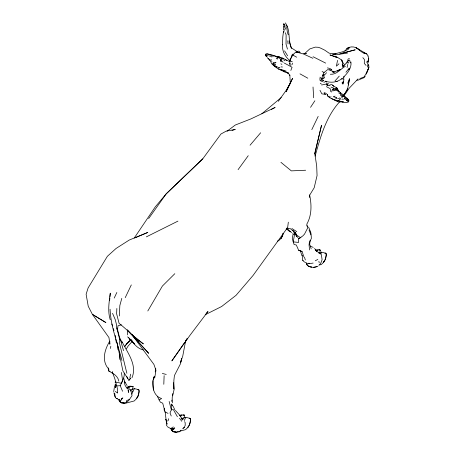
<?xml version="1.0" encoding="UTF-8"?>
<svg xmlns="http://www.w3.org/2000/svg" width="455" height="455" viewBox="0 0 455 455"><rect width="100%" height="100%" fill="white"/><g stroke="black" fill="none" stroke-linecap="round" stroke-linejoin="round"><path stroke-width="0.68" d="M127.633 388.53L127.639 387.33L131.091 386.215L133.133 386.591L132.229 390.032M108.631 368.118L108.859 371.104C113.181 373.487 117.805 375.773 118.823 381.114M282.618 44.562C281.81 50.67 284.989 56.79 289.75 60.458M127.377 334.869L127.468 330.006M282.527 44.852L282.782 37.048L283.476 31.452M174.8 409.853L173.56 407.06L171.552 404.12L171.342 409.864L170.011 412.924L171.234 416.001M163.806 384.293L164.124 375.676M291.285 64.326L289.75 63.512L290.364 58.297L291.331 57.722C292.849 54.754 295.255 51.381 298.872 51.102L299.976 52.262M112.601 373.464L112.686 371.513M116.85 308.473L116.622 313.796L119.108 323.414C127.463 329.824 134.572 337.923 143.388 343.889L131.006 334.061L127.212 329.852M119.341 315.975L119.836 305.538L121.792 298.361M112.55 313.336L115.28 319.717L116.662 325.279L116.44 328.14L117.39 330.358L119.563 338.964L119.375 342.655L126.865 373.254M348.553 63.182L348.638 61.823M118.971 399.297L118.891 400.48L120.382 402.328L123.271 402.8L126.752 402.197L128.702 400.536L131.99 395.713L131.762 393.348M171.745 401.424L171.842 400.082M119.466 359.382L119.824 354.582M309.463 195.229L309.315 197.243L309.718 195.076L314.183 187.767L317.061 175.573L316.697 166.172L314.832 153.557L321.537 125.25L314.644 153.972M172.365 402.834L172.172 397.932L172.843 393.512M331.433 98.473L337.479 101.579L339.248 101.948L341.546 101.573L340.09 101.766L343.377 101.852L341.75 101.92L346.056 102.648L348.627 101.914L348.854 100.788L347.984 99.685L343.701 96.102L343.309 94.845L338.327 91.199L337.86 89.442L336.546 89.584L335.818 90.517M109.615 300.744L109.86 297.991M109.985 296.614L110.286 293.179C109.092 301.961 107.539 311.112 110.241 319.791M117.288 392.54L117.583 389.258L114.893 378.97L112.988 373.754L112.123 372.895M283.556 29.729L283.931 25.918M309.696 244.346L310.122 240.257M110.548 348.467L110.793 346.221M288.328 222.176L287.657 227.489L253.105 275.406L236.071 295.306L221.636 306.511L205.211 314.735M290.455 83.839L290.643 82.452L292.582 78.3L286.115 91.739L290.643 82.452L286.167 90.363L278.318 101.317M117.39 330.358L118.027 325.729L121.405 324.83M113.71 391.641L114.455 386.756L115.382 384.685M347.757 83.237L349.474 78.789L347.58 89.135L343.161 96.42M154.706 378.02L155.951 370.233L153.898 364.387L132.126 334.874M283.766 32.282L284.301 28.961M155.212 371.889L155.769 368.539M367.412 67.067L367.959 63.859L366.838 62.039L368.425 60.322L368.385 58.246M293.037 234.41L292.275 238.727L294.095 244.557L296.307 244.972L298.69 250.375L302.103 251.632L303.923 256.956M348.331 85.022L349.474 78.789M185.572 341.216L182.722 356.225L180.459 362.698L181.636 358.773M337.536 60.367L336.399 66.157L338.958 63.814M347.967 59.639L347.512 62.494L346.846 63.308M119.944 401.56L121.65 402.965L124.34 403.579L134.191 400.969C137.364 398.426 139.907 393.825 138.826 389.77L137.467 389.361M179.725 431.203L185.634 429.639C188.808 427.097 191.356 422.496 190.27 418.441L185.822 417.303L182.483 418.299M277.385 241.076L278.699 240.729L281.036 238.369L282.583 235.832L283.141 233.279L282.572 235.747M318.722 265.197L321.349 264.497C324.523 261.955 327.071 257.359 325.985 253.298L321.537 252.161L318.87 252.957M343.258 82.588L343.952 79.46M347.074 67.562L347.796 64.348M138.064 395.986L139.196 390.97L138.826 389.816M189.507 424.657L190.639 419.641L190.27 418.486M325.228 259.515L326.354 254.499L325.985 253.344M172.684 395.674L174.202 389.082L173.611 382.814L173.736 389.014L173.89 380.334L174.419 375.557L180.481 363.772L181.681 358.745M122.56 391.272L120.217 385.686C122.122 381.739 124.642 377.667 124.26 373.123M130.687 374.147L129.903 377.457L130.249 378.532L128.919 380.346L122.895 370.905L116.941 342.154M164.426 408.289L164.096 409.631L164.409 410.865M331.644 92.081L332.241 89.675L333.834 89.095L333.936 90.135L334.59 90.204L337.559 89.135L337.4 89.783M131.961 377.815C137.484 364.853 127.337 352.517 121.843 341.364M319.899 77.179L323.374 80.495L321.458 81.28L320.98 80.91L322.749 75.206L324.034 72.527L327.663 69.632L330.302 70.144M315.116 156.128C320.434 137.035 325.979 116.725 339.675 101.761M368.425 60.322L368.249 62.477M168.054 420.801L168.674 418.719M346.34 99.884L346.534 100.589L347.569 101.067L347.984 99.685L347.58 98.451L345.635 97.359L345.379 96.727L345.783 97.791L344.424 98.758L346.34 99.884L347.984 99.685L347.58 98.451M280.894 59.269L280.456 60.64L281.236 60.76L280.894 59.269L280.371 60.003L281.236 60.76M335.864 98.809L336.256 97.592L333.225 96.693L335.125 96.13M274.627 62.403L275.992 62.318L274.78 63.33L273.796 62.779L273.392 64.013L275.622 64.593L274.541 65.287L275.394 65.975L278.414 67.494L279.939 67.556L278.602 68.21M343.599 79.392L344.02 76.497M154.29 376.547L153.227 379.692L154.29 376.547C151.066 384.003 152.817 396.112 161.627 398.534L159.119 399.945L160.399 402.174L162.725 403.198L165.353 413.163L166.052 419.772L167.156 421.097M347.535 88.327L346.909 90.17L343.4 96.005M356.919 80.177L358.307 80.086L363.59 77.828L366.929 72.089L367.907 69.541M368.396 68.273L368.886 66.999L368.766 65.497M166.234 424.316L166.649 423.247L166.376 423.975L166.49 421.688L167.053 424.179L165.751 419.368L166.052 419.772M290.836 70.44L292.082 67.283L284.352 63.074M366.309 74.142L368.886 66.999L368.453 69.137L366.929 72.089M183.939 418.048L184.679 415.551L183.951 414.966L183.081 415.142M319.655 252.906L320.394 250.409L319.666 249.823L318.796 250M183.428 428.178L184.366 427.296L185.202 425.368L185.179 422.706L184.616 421.603M342.74 82.856L343.207 81.798L343.593 83.913M347.614 61.118L344.105 65.856M114.205 298.076L116.85 292.468M131.694 394.132L134.379 388.633L136.847 389.213M184.303 420.511L185.822 417.303M320.627 254.083L321.537 252.161M125.227 297.661L131.307 284.915M289.374 61.544L291.331 57.722L291.746 55.265L293.026 54.031M311.8 129.641L318.176 116.389M184.952 342.604L186.095 340.3M319.637 264.736L321.133 262.376L322.1 259.708L321.406 254.931L320.894 253.662L319.546 253.526L315.332 249.59M344.816 51.392L346.949 48.355C351.118 45.813 356.35 46.609 359.683 50.215M336.802 89.476L337.32 88.571L335.597 88.901L336.927 88.287L337.28 89.032L336.672 89.225M147.807 310.981L162.372 286.076L174.822 273.688M136.875 398.023L136.528 398.608L138.081 396.072M281.383 237.783L281.036 238.369L282.583 235.832M188.319 426.693L187.978 427.279L189.525 424.742M324.04 261.557L323.693 262.143L325.24 259.606M347.995 59.195L348.604 58.598M126.399 348.831L128.151 346.01L132.337 341.284M185.947 340.613L187.449 338.224M185.879 340.533L187.011 338.748M310.537 107.334L314.888 100.76M322.663 81.559L323.374 80.495M134.202 238.101L155.183 206.997L166.234 193.813L202.771 158.84L220.925 134.043L226.26 131.091L235.263 129.436L231.97 130.448M184.747 342.319L171.848 360.895L190.008 335.255L207.986 311.487L206.041 313.535M326.491 72.681L325.513 74.085L322.749 75.206L324.66 77.407L321.634 78.482L324.04 78.578M343.684 96.272L349.207 88.202L358.017 78.931M148.637 218.605L166.234 193.813L202.771 158.84M238.073 169.669L248.242 155.695M349.321 47.838L348.138 49.447L342.308 51.893L333.185 54.281M339.259 76.127L335.011 80.927M345.965 72.26L349.23 68.096M250.062 145.219L260.647 132.775M128.919 380.346L130.727 378.236M129.982 340.38L128.839 341.665L130.801 340.255M348.575 69.803L349.531 68.773M336.484 90.369L337.86 89.442M181.09 430.123L179.48 431.784L175.988 432.233L173.076 431.698L171.632 429.838L171.381 428.445M304.827 53.434L309.718 48.958L315.292 47.127L318.369 47.303L320.69 48.15L324.807 50.198L328.959 53.081L336.222 54.731L347.489 53.07M363.59 77.828L365.291 76.173M343.292 77.282C347.495 73.471 351.743 67.983 350.959 61.999M182.597 428.815L184.366 427.296M337.32 88.571L335.619 89.675L333.936 90.135M261.807 113.784L281.224 97.563M342.757 82.264L342.228 82.674L342.348 84.038L342.228 82.071M227.028 131.233L235.263 125.04L250.813 118.948L275.127 107.443L271.413 109.399M316.288 251.058L318.25 249.744L320.292 250.125L319.666 249.823M128.572 387.916L130.238 386.756M180.572 416.2L182.535 414.886L184.576 415.261L183.951 414.966M121.65 402.965L122.247 402.567L124.34 403.579M324.938 81.115C330.808 83.077 337.655 82.6 342.325 78.175M131.228 341.802L132.416 341.028M115.047 382.291L115.485 382.001L121.445 383.326L122.571 380.283L121.439 372.463M292.724 233.591L294.504 234.803L293.196 241.884L298.622 242.43L298.429 238.807L302.729 236.003L304.503 234.149L307.62 228.08L306.784 224.224C311.902 215.209 311.658 204.767 309.639 194.933M337.149 71.264L339.635 69.695M346.534 100.589L347.984 99.685M366.838 62.039L368.152 61.26L368.743 59.099L368.584 57.023L367.771 56.05M122.173 398.699L121.371 399.154L122.839 397.892L121.149 399.689L121.127 399.325M342.376 96.852L343.701 96.102L343.309 94.845M120.382 402.328L119.995 400.918L121.24 400.218M345.425 66.214C340.42 69.012 336.763 74.768 330.347 74.267M324.927 253.247L325.41 252.986M137.768 389.719L138.246 389.457M189.212 418.384L189.689 418.128M315.275 260.772L317.829 259.43M298.429 238.807L300.971 237.493M146.351 236.884L177.939 221.124M129.26 399.393L126.359 400.827L126.752 402.197M280.684 57.427L279.08 58.018L280.684 57.427L281.565 58.246L282.015 59.941M321.611 84.994L326.832 83.919L327.862 85.432L327.122 85.767L326.832 83.919L328.567 83.709M286.223 228.984L287.998 228.222M135.163 237.772L147.812 232.425L129.243 240.047L116.088 248.453L107.38 256.296L88.099 287.964L86.114 294.254L88.23 306.232L92.405 314.394L108.967 337.564L109.854 344.219L109.791 341.136C104.576 349.616 101.215 361.111 108.87 369.238M340.306 69.444L334.397 71.816L332.127 71.799L333.748 71.839L329.483 69.712M172.269 428.86L174.737 427.996L172.269 428.86L170.762 428.621L167.304 426.676M171.751 427.598L173.423 426.972M315.44 250.261L317.408 249.545M126.968 387.211L130.244 386.016M179.725 415.404L181.693 414.687M359.831 78.539L364.017 77.077M336.552 88.884L337.559 89.135L336.546 89.584L337.263 89.561L337.439 90.846L338.384 90.528L339.339 91.728M272.977 63.046L273.796 62.779M268.183 55.55L267.312 55.811L266.311 55.294L265.561 55.419L265.407 54.281L266.914 53.946L270.344 54.822L273.267 56.443L273.245 55.43L271.117 54.572L270.27 54.81M134.379 388.633L130.375 389.827L132.86 391.84M346.949 48.355L349.446 47.633M317.88 266.363C314.064 267.915 308.865 267.927 306.442 264.054L306.118 262.37M339.561 53.969L355.213 49.811L341.443 53.474M171.387 430.231L173.099 431.636L175.789 432.25L178.411 431.556M313.455 267.443L316.873 266.584M332.946 88.918L334.658 88.509L330.99 87.07M334.522 99.793L335.477 100.367L338.873 100.532L337.923 100.663M269.15 56.102L269.952 55.919L271.897 57.011M316.1 250.574L317.397 250.29M179.731 415.859L181.681 415.426M283.988 58.985L282.68 58.103L279.677 57.893L279.302 56.812L274.342 56.033M281.565 58.246L280.997 58.371L282.68 58.103L282.851 58.826L284.796 59.178L286.667 60.6M347.569 101.067L348.854 100.788L348.649 99.816L347.785 99.144M330.33 97.029L331.115 96.864M131.637 386.471L133.133 386.591L132.507 386.295M337.479 101.579L338.162 101.454M270.799 59.736L271.436 59.622M341.574 79.062L343.036 78.812M329.801 84.903L331.934 84.516L333.777 86.302M333.123 72.391L334.999 72.1M265.407 54.281L267.568 53.844L269.263 54.299M313.131 263.075L310.134 263.508L308.757 263.2M130.249 340.34L131.575 340.152M280.473 61.618L282.231 61.374L283.22 62.363M335.477 100.367L336.182 100.288M116.508 385.937L120.217 385.686M335.921 81.593L337.269 81.508M309.639 263.673L307.102 263.303M304.901 53.753L306.42 53.673L303.553 53.462M332.417 54.043L335.978 53.872M305.646 170.238L291.337 170.875L280.923 162.316M273.245 55.43L274.928 55.828L277.937 57.762L278.71 56.943L279.677 57.893M279.302 56.812L277.834 56.756L277.937 57.762L277.311 59.144L276.213 58.138M342.024 99.116L343.525 99.196M322.749 75.206L324.5 75.302M334.743 99.907L335.295 99.946M298.69 250.375L300.192 250.5L302.103 251.632M325.695 94.407L321.839 93.838L319.979 90.283M281.053 66.868L282.436 67.022M326.832 83.919L327.344 84.897L330.023 85.705M335.671 88.327L337.195 88.497L336.512 87.969L337.166 88.19L337.28 89.032L336.512 87.969M117.43 398.404L116.053 398.227L118.528 399.456M290.79 231.675L289.642 231.515L286.809 229.218M131.034 339.828L129.658 339.606L132.451 341.29M300.09 52.695L296.012 51.933L303.445 53.98L312.903 58.297M287.714 228.188L290.364 228.694L296.068 233.381M327.424 67.892L330.074 68.54L331.576 69.888M162.333 373.458L166.246 374.448M285.649 59.662L289.494 61.556M338.292 98.416L339.413 98.786L339.999 101.823M265.561 55.419L267.187 57.074M349.338 58.729L349.628 58.831M122.071 402.379L123.271 402.8M281.702 70.57L284.113 70.923L282.822 71.134L284.875 72.106M336.097 57.199L329.943 54.93L337.314 57.239L342.029 60.265L342.535 62.079M365.74 53.616L366.77 53.997L368.095 55.732M183.712 419.027L181.289 418.111L182.427 419.976L180.191 415.671L175.402 410.444M174.168 431.539L175.988 432.233M290.95 65.412L289.312 64.599M110.059 371.57L108.859 371.104L108.381 367.993M286.201 71.134L280.564 69.285M337.439 90.846L338.327 91.199M324.557 92.922L324.079 92.735L325.115 94.316M287.907 72.686L288.396 73.181L283.715 71.156M313.205 247.361L310.35 246.2L309.684 244.483M289.858 60.777L292.32 61.823M325.098 81.439L326.593 82.082M302.211 255.147L302.666 260.237L303.144 260.442M281.685 70.633L278.767 68.933M304.509 262.023L305.544 262.501M280.587 69.712L282.464 70.576M299.589 237.1L296.41 234.865L292.77 230.241M334.033 99.793L329.824 97.797L327.685 95.999L327.259 94.981L327.543 95.413M366.77 53.997L356.032 47.752L359.712 50.317M364 52.763L365.16 53.332M343.144 96.056L344.662 96.807M143.348 349.935C135.772 348.28 132.962 341.364 127.593 336.842M313.074 56.744L325.683 63.114M286.297 72.123L288.396 73.181M164.915 411.803L168.037 413.39M358.443 49.515L359.939 50.289M337.166 88.19L332.554 85.347M285.592 72.026L288.68 73.647L289.869 75.615M340.209 95.084L342.188 96.141L343.701 96.102L338.645 92.86M322.095 71.481L324.034 72.527M172.53 430.606L171.37 429.981L170.756 428.542M292.798 55.089L296.683 57.205M283.914 60.225L284.887 60.765M299.993 73.852L307.808 78.203M320.548 80.66L320.98 80.91M280.894 63.802L281.884 64.388M297.325 51.762L291.143 47.712L289.067 40.893M326.354 86.621L330.228 88.679L330.677 91.574M360.508 51.193L364.495 53.684M291.871 228.484L296.768 231.663M342.626 67.203L342.478 65.742L343.548 66.8L343.383 65.753L342.336 65.065L342.501 65.52M325.228 92.894L327.651 94.748M115.32 391.471L117.652 393.029M311.135 266.846L311.504 267.108L308.814 266.493L307.102 265.094M175.414 431.983L175.789 432.25M325.496 253.281L325.848 253.537M320.274 83.225L321.332 84.01M170.267 428.263L170.762 428.621M336.711 57.427L334.994 56.136L337.024 57.739M279.069 69.53L274.968 66.652L273.83 65.366M275.679 66.572L276.714 67.363M331.098 69.183L331.78 69.717M296.233 236.145L297.957 237.499M271.083 60.742L271.931 61.431M328.402 96.198L329.659 97.239L327.805 96.045L327.247 94.976M265.902 55.954L266.738 56.659M172.291 428.286L173.89 429.639L173.224 428.479M293.464 231.026L294.51 233.671L295.761 234.837M267.341 57.819L269.923 60.259L268.433 58.422M131.597 340.482L130.312 339.271L134.623 343.952L128.714 337.809M286.724 228.109L291.507 232.698M275.013 66.777L271.686 63.757L269.587 59.281M291.143 47.712L291.638 48.207C287.731 40.239 290.711 30.337 285.382 22.892M304.094 261.762L302.666 260.237M327.344 84.897L327.862 85.432M294.51 233.671L297.104 236.39M339.748 97.7L340.914 99.418M127.656 330.347L148.705 353.325L134.623 338.031L138.218 342.058L135.613 338.975M366.059 65.406L364.296 63.433L364.375 59.468L362.845 57.66M119.563 338.964L120.461 339.97L123.544 350.691M336.256 97.592L337.257 98.729M132.143 334.863L134.31 337.434M342.194 64.331L343.383 65.753M272.505 63.552L273.518 64.786M341.301 96.631L342.234 97.791M129.072 388.564L130.266 390.06L131.512 392.801M166.342 425.18L167.036 426.051M179.515 418.316L181.761 421.256M289.46 63.097L289.75 63.512M115.587 397.841L114.723 396.242L113.943 392.676M314.587 248.402L316.64 251.53M124.516 381.466L127.081 385.51M306.858 225.589L307.443 226.527M284.574 50.863L287.617 55.777M177.393 416.735L173.361 409.591L171.342 409.864L169.158 401.458M126.86 388.303L124.954 385.004L124.266 382.228M265.674 54.748L266.482 56.153M295.085 232.516L296.41 234.865M336.927 88.287L337.462 89.237M343.32 62.853L344.293 64.712M171.552 404.12L172.149 405.297M308.57 227.079L310.674 232.073L311.243 236.088L311.328 238.534L309.332 242.623L309.047 244.864L309.571 249.949M126.763 376.456L127.912 378.759M122.116 342.661L119.517 337.371L117.14 328.01M157.39 396.368L159.119 399.945M119.216 399.217L119.995 400.918M285.734 29.245L285.04 27.675L284.819 24.445M306.676 263.877L307.091 264.844M111.759 324L112.578 325.951M309.025 230.059L310.27 233.148M342.382 62.477L342.791 63.501M123.675 378.06L125.074 382.746M288.254 34.734L287.429 32.601L286.701 27.169M171.99 428.445L173.076 431.698M300.192 250.5L302.046 255.778M285.376 32.749L286.121 34.933L286.03 44.067L287.446 49.106M286.622 25.372L287.105 26.805M345.635 97.359L345.783 97.791L344.304 97.967L344.424 98.758M310.282 246.047L311.163 248.817M304.48 257.234L305.328 259.964M121.951 360.462C117.606 343.531 110.81 326.832 110.076 309.229M128.077 390.418L128.668 392.443L127.798 387.444M113.397 328.629L113.943 330.66M115.223 335.392L115.769 337.422M349.679 60.026L350.35 62.932M342.564 62.557L341.506 59.975L342.439 62.034M318.881 261.324L319.194 262.694M340.238 92.342L340.607 93.969M324.005 82.048L324.159 82.73M289.829 74.921L290.29 83.18M342.439 63.808L342.672 64.985M114.7 393.296L115.354 397.181M332.975 89.641L333.168 90.977M368.391 64.303L368.613 65.901M115.183 384.202L115.644 387.66L115.49 386.107M115.832 338.924L116.264 342.507M319.882 78.402L320.058 80.484M292.554 63.16L292.656 64.417M287.799 40.808L288.043 43.896M152.897 380.613L153.511 390.043M313.023 87.019L313.66 97.779M310.674 232.073L310.839 234.854M283.886 23.359L283.988 27.198M117.828 346.261L117.856 349.457M127.087 343.224L124.556 346.721L127.059 343.411L129.322 341.472L127.087 343.224M348.934 60.504L348.388 60.378L348.934 60.504M105.833 322.527L92.405 314.394L105.833 322.527M284.085 24.542L283.789 24.195L284.085 24.542"/></g></svg>
